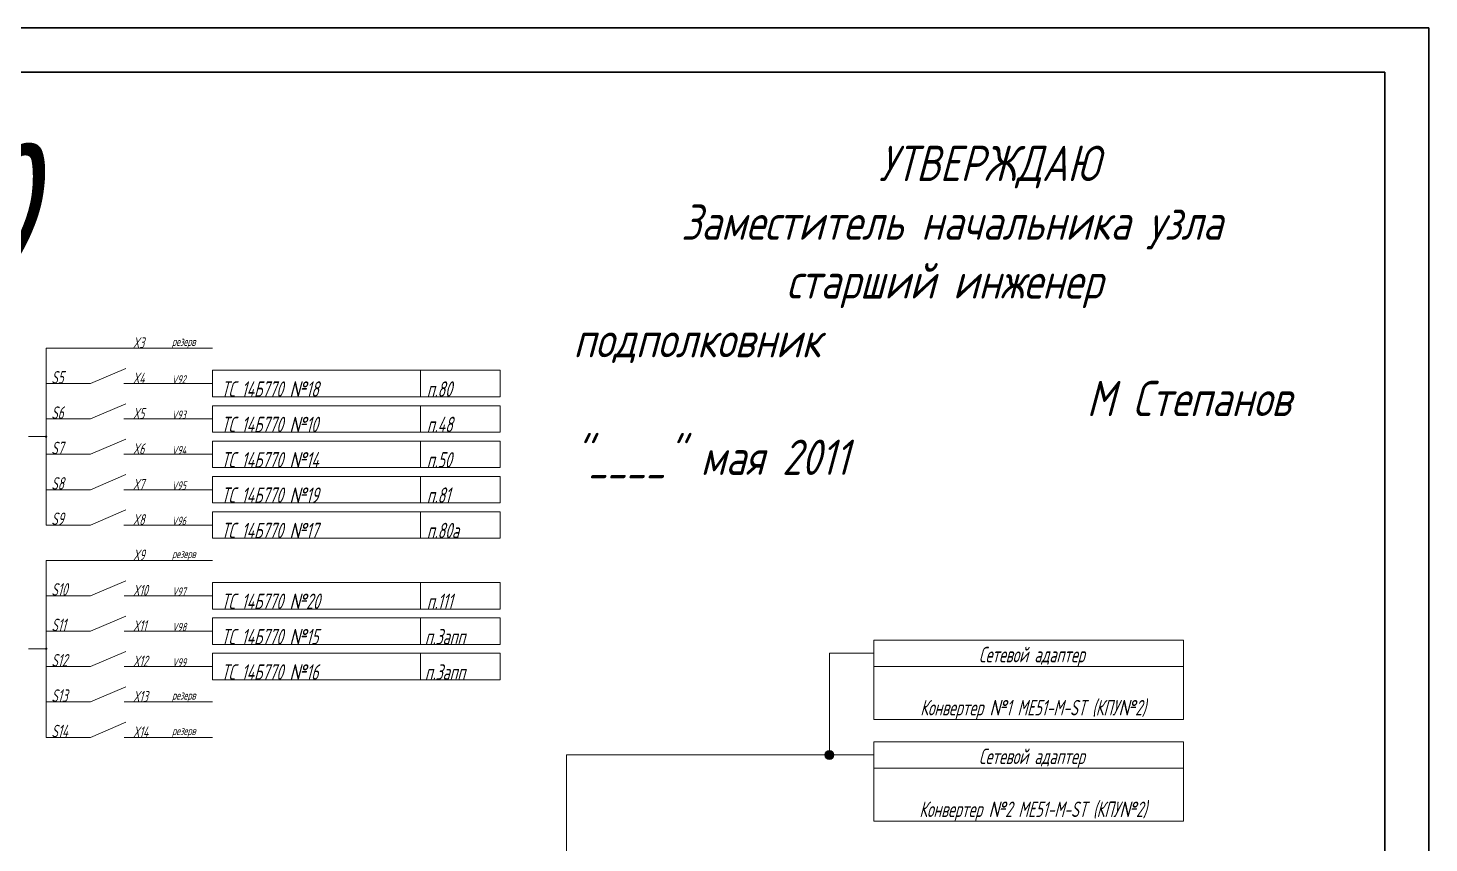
# Paper-space layout 'А2гор' of a CAD drawing. Extents: x 0 to 594, y 0 to 420.
# Drawn here: x 435.2 to 594, y 327.5 to 420 of the extents above; entities that cross this region are included whole.
import ezdxf

# ---------------------------------------------------------------- set-up
doc = ezdxf.new("R2010")
doc.units = 0
doc.header["$LTSCALE"] = 0.3
doc.layers.get('0').update_dxf_attribs({"linetype": 'CONTINUOUS', "lineweight": 15})
doc.layers.add('Format', color=7, linetype='CONTINUOUS', lineweight=30)
doc.layers.add('Text', color=242, linetype='CONTINUOUS', lineweight=15)
doc.styles.get("Standard").update_dxf_attribs({"font": 'isocpeur.ttf', "width": 0.8, "oblique": 15})

psp = doc.layouts.new('А2гор')

# ---------------------------------------------------------------- hatches: boundary and pattern name
h = psp.add_hatch(color=256)
edge = h.paths.add_edge_path()
edge.add_arc((437.26, 373.64), 0.0803, 0, 360)
h = psp.add_hatch(color=256)
edge = h.paths.add_edge_path()
edge.add_arc((437.27, 349.57), 0.0803, 0, 360)
h = psp.add_hatch(color=256)
edge = h.paths.add_edge_path()
edge.add_arc((526.04, 337.53), 0.502, 0, 360)

# ---------------------------------------------------------------- linework, layer by layer
for p, q in [((437.26, 379.66), (437.26, 383.68)), ((437.26, 383.68), (446.08, 383.68)), ((446.08, 383.68), (451.1, 383.68)), ((451.1, 383.68), (456.12, 383.68)), ((479.69, 381.17), (479.69, 378.16)), ((437.26, 375.65), (437.26, 379.66)), ((437.26, 379.66), (442.28, 379.66)), ((446.08, 379.66), (451.1, 379.66)), ((451.1, 379.66), (456.12, 379.66)), ((479.69, 377.15), (479.69, 374.14)), ((437.26, 371.64), (437.26, 375.65)), ((437.26, 375.65), (442.28, 375.65)), ((446.08, 375.65), (451.1, 375.65)), ((451.1, 375.65), (456.12, 375.65)), ((435.25, 373.64), (437.26, 373.64)), ((437.26, 367.62), (437.26, 371.64)), ((437.26, 371.64), (442.28, 371.64)), ((446.08, 371.64), (451.1, 371.64)), ((451.1, 371.64), (456.12, 371.64)), ((479.69, 373.14), (479.69, 370.13)), ((479.69, 369.13), (479.69, 366.12)), ((437.26, 367.62), (442.28, 367.62)), ((437.26, 363.61), (437.26, 367.62)), ((446.08, 367.62), (451.1, 367.62)), ((451.1, 367.62), (456.12, 367.62)), ((479.69, 365.12), (479.69, 362.11)), ((437.26, 363.61), (442.28, 363.61)), ((446.08, 363.61), (451.1, 363.61)), ((451.1, 363.61), (456.12, 363.61)), ((437.27, 355.59), (437.27, 359.6)), ((437.27, 359.6), (446.1, 359.6)), ((446.1, 359.6), (451.11, 359.6)), ((451.11, 359.6), (456.13, 359.6)), ((479.69, 357.09), (479.69, 354.08)), ((437.27, 351.57), (437.27, 355.59)), ((437.27, 355.59), (442.29, 355.59)), ((446.1, 355.59), (451.11, 355.59)), ((451.11, 355.59), (456.13, 355.59)), ((479.69, 353.08), (479.69, 350.07)), ((437.27, 347.56), (437.27, 351.57)), ((437.27, 351.57), (442.29, 351.57)), ((446.1, 351.57), (451.11, 351.57)), ((451.11, 351.57), (456.13, 351.57)), ((435.27, 349.57), (437.27, 349.57)), ((479.69, 349.06), (479.69, 346.06)), ((531.06, 349.07), (526.04, 349.07)), ((526.04, 349.07), (526.04, 337.53)), ((437.27, 343.55), (437.27, 347.56)), ((437.27, 347.56), (442.29, 347.56)), ((446.1, 347.56), (451.11, 347.56)), ((451.11, 347.56), (456.13, 347.56)), ((437.27, 343.55), (442.29, 343.55)), ((437.27, 339.53), (437.27, 343.55)), ((446.1, 343.55), (451.11, 343.55)), ((451.11, 343.55), (456.13, 343.55)), ((437.27, 339.53), (442.29, 339.53)), ((446.1, 339.53), (451.11, 339.53)), ((451.11, 339.53), (456.13, 339.53)), ((496.24, 235.2), (496.24, 337.53)), ((496.24, 337.53), (526.04, 337.53)), ((531.06, 337.53), (526.04, 337.53))]:
    psp.add_line(p, q)
at = {"lineweight": 15}
for p, q in [((442.28, 379.66), (446.29, 381.37)), ((442.28, 375.65), (446.29, 377.35)), ((442.28, 371.64), (446.29, 373.34)), ((442.28, 367.62), (446.29, 369.33)), ((442.28, 363.61), (446.29, 365.32)), ((442.29, 355.59), (446.3, 357.29)), ((442.29, 351.57), (446.3, 353.28)), ((442.29, 347.56), (446.3, 349.26)), ((442.29, 343.55), (446.3, 345.25)), ((442.29, 339.53), (446.3, 341.24))]:
    psp.add_line(p, q, dxfattribs=at)
for points in [[(456.12, 378.16), (488.72, 378.16), (488.72, 381.17), (456.12, 381.17)], [(456.12, 374.14), (488.72, 374.14), (488.72, 377.15), (456.12, 377.15)], [(456.12, 370.13), (488.72, 370.13), (488.72, 373.14), (456.12, 373.14)], [(456.12, 366.12), (488.72, 366.12), (488.72, 369.13), (456.12, 369.13)], [(456.12, 362.11), (488.72, 362.11), (488.72, 365.12), (456.12, 365.12)], [(456.12, 354.08), (488.72, 354.08), (488.72, 357.09), (456.12, 357.09)], [(456.12, 350.07), (488.72, 350.07), (488.72, 353.08), (456.12, 353.08)], [(531.06, 347.56), (566.17, 347.56), (566.17, 350.57), (531.06, 350.57)], [(456.12, 346.06), (488.72, 346.06), (488.72, 349.06), (456.12, 349.06)], [(531.06, 341.54), (566.17, 341.54), (566.17, 347.56), (531.06, 347.56)], [(531.06, 336.02), (566.17, 336.02), (566.17, 339.03), (531.06, 339.03)], [(531.06, 330.01), (566.17, 330.01), (566.17, 336.02), (531.06, 336.02)]]:
    psp.add_lwpolyline(points, close=True)
for centre, radius in [((437.26, 373.64), 0.0803), ((437.27, 349.57), 0.0803), ((526.04, 337.53), 0.502)]:
    psp.add_circle(centre, radius)
at = {"layer": 'Format'}
for p, q in [((594, 420), (0, 420)), ((594, 0), (594, 420)), ((20, 415), (589, 415)), ((589, 415), (589, 5))]:
    psp.add_line(p, q, dxfattribs=at)

# ---------------------------------------------------------------- texts
at = {"insert": (306.38, 407), "char_height": 15.2, "attachment_point": 2}
psp.add_mtext_dynamic_manual_height_columns('Схема электроснабжения 2БП-480', width=1316.3617, gutter_width=12.5, heights=[0], dxfattribs=at)
for s, insert, char_height, width, attachment_point in [('{\\fGOST|b0|i0|c204|p34; \\fGOST|b0|i0|c0|p34; X\\fGOST|b0|i0|c204|p34;3}', (446.08, 383.68), 1.235, 16.3412, 7), ('{\\fGOST|b0|i0|c204|p34; резерв}', (451.1, 383.68), 0.95, 16.3412, 7), ('{\\fGOST|b0|i0|c204|p34; \\fGOST|b0|i0|c0|p34;S\\fGOST|b0|i0|c204|p34;5}', (437.26, 379.66), 1.425, 16.3412, 7), ('{\\fGOST|b0|i0|c204|p34; \\fGOST|b0|i0|c0|p34; X\\fGOST|b0|i0|c204|p34;4}', (446.08, 379.66), 1.235, 16.3412, 7), ('{\\fGOST|b0|i0|c204|p34; \\fGOST|b0|i0|c0|p34;V\\fGOST|b0|i0|c204|p34;92}', (451.1, 379.66), 0.95, 16.3412, 7), ('\\pi1.0032;{\\fGOST|b0|i0|c204|p34;ТС \\fGOST|b0|i0|c0|p34;14\\fGOST|b0|i0|c204|p34;Б\\fGOST|b0|i0|c0|p34;770 }№{\\fGOST|b0|i0|c204|p34;18}', (456.12, 378.16), 1.7556, 26.598, 7), ('{\\fGOST|b0|i0|c204|p34; п.80}', (479.69, 378.16), 1.7556, 32.604, 7), ('{\\fGOST|b0|i0|c204|p34; \\fGOST|b0|i0|c0|p34;S\\fGOST|b0|i0|c204|p34;6}', (437.26, 375.65), 1.425, 16.3412, 7), ('{\\fGOST|b0|i0|c204|p34; \\fGOST|b0|i0|c0|p34; X\\fGOST|b0|i0|c204|p34;5}', (446.08, 375.65), 1.235, 16.3412, 7), ('{\\fGOST|b0|i0|c204|p34; \\fGOST|b0|i0|c0|p34;V\\fGOST|b0|i0|c204|p34;93}', (451.1, 375.65), 0.95, 16.3412, 7), ('\\pi1.0032;{\\fGOST|b0|i0|c204|p34;ТС \\fGOST|b0|i0|c0|p34;14\\fGOST|b0|i0|c204|p34;Б\\fGOST|b0|i0|c0|p34;770 }№{\\fGOST|b0|i0|c204|p34;10}', (456.12, 374.14), 1.7556, 26.598, 7), ('{\\fGOST|b0|i0|c204|p34; п.48}', (479.69, 374.14), 1.7556, 32.604, 7), ('{\\fGOST|b0|i0|c204|p34; \\fGOST|b0|i0|c0|p34;S\\fGOST|b0|i0|c204|p34;7}', (437.26, 371.64), 1.425, 16.3412, 7), ('{\\fGOST|b0|i0|c204|p34; \\fGOST|b0|i0|c0|p34; X\\fGOST|b0|i0|c204|p34;6}', (446.08, 371.64), 1.235, 16.3412, 7), ('{\\fGOST|b0|i0|c204|p34; \\fGOST|b0|i0|c0|p34;V\\fGOST|b0|i0|c204|p34;94}', (451.1, 371.64), 0.95, 16.3412, 7), ('\\pi1.0032;{\\fGOST|b0|i0|c204|p34;ТС \\fGOST|b0|i0|c0|p34;14\\fGOST|b0|i0|c204|p34;Б\\fGOST|b0|i0|c0|p34;770 }№{\\fGOST|b0|i0|c204|p34;14}', (456.12, 370.13), 1.7556, 26.598, 7), ('{\\fGOST|b0|i0|c204|p34; п.50}', (479.69, 370.13), 1.7556, 32.604, 7), ('{\\fGOST|b0|i0|c204|p34; \\fGOST|b0|i0|c0|p34;S\\fGOST|b0|i0|c204|p34;8}', (437.26, 367.62), 1.425, 16.3412, 7), ('{\\fGOST|b0|i0|c204|p34; \\fGOST|b0|i0|c0|p34; X\\fGOST|b0|i0|c204|p34;7}', (446.08, 367.62), 1.235, 16.3412, 7), ('{\\fGOST|b0|i0|c204|p34; \\fGOST|b0|i0|c0|p34;V\\fGOST|b0|i0|c204|p34;95}', (451.1, 367.62), 0.95, 16.3412, 7), ('\\pi1.0032;{\\fGOST|b0|i0|c204|p34;ТС \\fGOST|b0|i0|c0|p34;14\\fGOST|b0|i0|c204|p34;Б\\fGOST|b0|i0|c0|p34;770 }№{\\fGOST|b0|i0|c204|p34;19}', (456.12, 366.12), 1.7556, 26.598, 7), ('{\\fGOST|b0|i0|c204|p34; п.81}', (479.69, 366.12), 1.7556, 32.604, 7), ('{\\fGOST|b0|i0|c204|p34; \\fGOST|b0|i0|c0|p34;S\\fGOST|b0|i0|c204|p34;9}', (437.26, 363.61), 1.425, 16.3412, 7), ('{\\fGOST|b0|i0|c204|p34; \\fGOST|b0|i0|c0|p34; X\\fGOST|b0|i0|c204|p34;8}', (446.08, 363.61), 1.235, 16.3412, 7), ('{\\fGOST|b0|i0|c204|p34; \\fGOST|b0|i0|c0|p34;V\\fGOST|b0|i0|c204|p34;96}', (451.1, 363.61), 0.95, 16.3412, 7), ('\\pi1.0032;{\\fGOST|b0|i0|c204|p34;ТС \\fGOST|b0|i0|c0|p34;14\\fGOST|b0|i0|c204|p34;Б\\fGOST|b0|i0|c0|p34;770 }№{\\fGOST|b0|i0|c204|p34;17}', (456.12, 362.11), 1.7556, 26.598, 7), ('{\\fGOST|b0|i0|c204|p34; п.80а}', (479.69, 362.11), 1.7556, 32.604, 7), ('{\\fGOST|b0|i0|c204|p34; \\fGOST|b0|i0|c0|p34; X\\fGOST|b0|i0|c204|p34;9}', (446.1, 359.6), 1.235, 16.3412, 7), ('{\\fGOST|b0|i0|c204|p34; резерв}', (451.11, 359.6), 0.95, 16.3412, 7), ('{\\fGOST|b0|i0|c204|p34; \\fGOST|b0|i0|c0|p34;S\\fGOST|b0|i0|c204|p34;10}', (437.27, 355.59), 1.425, 16.3412, 7), ('{\\fGOST|b0|i0|c204|p34; \\fGOST|b0|i0|c0|p34; X\\fGOST|b0|i0|c204|p34;10}', (446.1, 355.59), 1.235, 16.3412, 7), ('{\\fGOST|b0|i0|c204|p34; \\fGOST|b0|i0|c0|p34;V\\fGOST|b0|i0|c204|p34;97}', (451.11, 355.59), 0.95, 16.3412, 7), ('\\pi1.0032;{\\fGOST|b0|i0|c204|p34;ТС \\fGOST|b0|i0|c0|p34;14\\fGOST|b0|i0|c204|p34;Б\\fGOST|b0|i0|c0|p34;770 }№{\\fGOST|b0|i0|c204|p34;20}', (456.12, 354.08), 1.7556, 26.598, 7), ('{\\fGOST|b0|i0|c204|p34; п.111}', (479.69, 354.08), 1.7556, 32.604, 7), ('{\\fGOST|b0|i0|c204|p34; \\fGOST|b0|i0|c0|p34;S\\fGOST|b0|i0|c204|p34;11}', (437.27, 351.57), 1.425, 16.3412, 7), ('{\\fGOST|b0|i0|c204|p34; \\fGOST|b0|i0|c0|p34; X\\fGOST|b0|i0|c204|p34;11}', (446.1, 351.57), 1.235, 16.3412, 7), ('{\\fGOST|b0|i0|c204|p34; \\fGOST|b0|i0|c0|p34;V\\fGOST|b0|i0|c204|p34;98}', (451.11, 351.57), 0.95, 16.3412, 7), ('\\pi1.0032;{\\fGOST|b0|i0|c204|p34;ТС \\fGOST|b0|i0|c0|p34;14\\fGOST|b0|i0|c204|p34;Б\\fGOST|b0|i0|c0|p34;770 }№{\\fGOST|b0|i0|c204|p34;15}', (456.12, 350.07), 1.7556, 26.598, 7), ('\\pi0.50159;{\\fGOST|b0|i0|c204|p34;п.3апп}', (479.69, 350.07), 1.7556, 32.604, 7), ('{\\fGOST|b0|i0|c204|p34; Сетевой адаптер}', (548.61, 347.56), 1.7556, 35.112, 8), ('{\\fGOST|b0|i0|c204|p34; \\fGOST|b0|i0|c0|p34;S\\fGOST|b0|i0|c204|p34;12}', (437.27, 347.56), 1.425, 16.3412, 7), ('{\\fGOST|b0|i0|c204|p34; \\fGOST|b0|i0|c0|p34; X\\fGOST|b0|i0|c204|p34;12}', (446.1, 347.56), 1.235, 16.3412, 7), ('{\\fGOST|b0|i0|c204|p34; \\fGOST|b0|i0|c0|p34;V\\fGOST|b0|i0|c204|p34;99}', (451.11, 347.56), 0.95, 16.3412, 7), ('\\pi1.0032;{\\fGOST|b0|i0|c204|p34;ТС \\fGOST|b0|i0|c0|p34;14\\fGOST|b0|i0|c204|p34;Б\\fGOST|b0|i0|c0|p34;770 }№{\\fGOST|b0|i0|c204|p34;16}', (456.12, 346.06), 1.7556, 32.604, 7), ('\\pi0.50159;{\\fGOST|b0|i0|c204|p34;п.3апп}', (479.69, 346.06), 1.7556, 32.604, 7), ('{\\fGOST|b0|i0|c204|p34; \\fGOST|b0|i0|c0|p34;S\\fGOST|b0|i0|c204|p34;13}', (437.27, 343.55), 1.425, 16.3412, 7), ('{\\fGOST|b0|i0|c204|p34; \\fGOST|b0|i0|c0|p34; X\\fGOST|b0|i0|c204|p34;13}', (446.1, 343.55), 1.235, 16.3412, 7), ('{\\fGOST|b0|i0|c204|p34; резерв}', (451.11, 343.55), 0.95, 16.3412, 7), ('\\pl1.0032;{\\fGOST|b0|i0|c204|p34;Конвертер }№{\\fGOST|b0|i0|c204|p34;1 ME51-M-ST (КПУ}№{\\fGOST|b0|i0|c204|p34;2)}', (548.61, 341.54), 1.7556, 35.112, 8), ('{\\fGOST|b0|i0|c204|p34; \\fGOST|b0|i0|c0|p34;S\\fGOST|b0|i0|c204|p34;14}', (437.27, 339.53), 1.425, 16.3412, 7), ('{\\fGOST|b0|i0|c204|p34; \\fGOST|b0|i0|c0|p34; X\\fGOST|b0|i0|c204|p34;14}', (446.1, 339.53), 1.235, 16.3412, 7), ('{\\fGOST|b0|i0|c204|p34; резерв}', (451.11, 339.53), 0.95, 16.3412, 7), ('{\\fGOST|b0|i0|c204|p34; Сетевой адаптер}', (548.61, 336.02), 1.7556, 35.112, 8), ('\\pl1.0032;{\\fGOST|b0|i0|c204|p34;Конвертер }№{\\fGOST|b0|i0|c204|p34;2 ME51-M-ST (КПУ}№{\\fGOST|b0|i0|c204|p34;2)}', (548.61, 330.01), 1.7556, 35.112, 8)]:
    psp.add_mtext(s, dxfattribs=dict(insert=insert, char_height=char_height, width=width, attachment_point=attachment_point))
at = {"layer": 'Text', "insert": (497.02, 406.64), "char_height": 4, "attachment_point": 1}
psp.add_mtext_dynamic_manual_height_columns('{\\C7;                 УТВЕРЖДАЮ\\P      Заместитель начальника узла\\P^I    старший инженер\\Pподполковник\\P^I^I^I     М Степанов\\P"____" мая 2011}', width=96.0977, gutter_width=25, heights=[0], dxfattribs=at)

doc.saveas('drawing.dxf')
